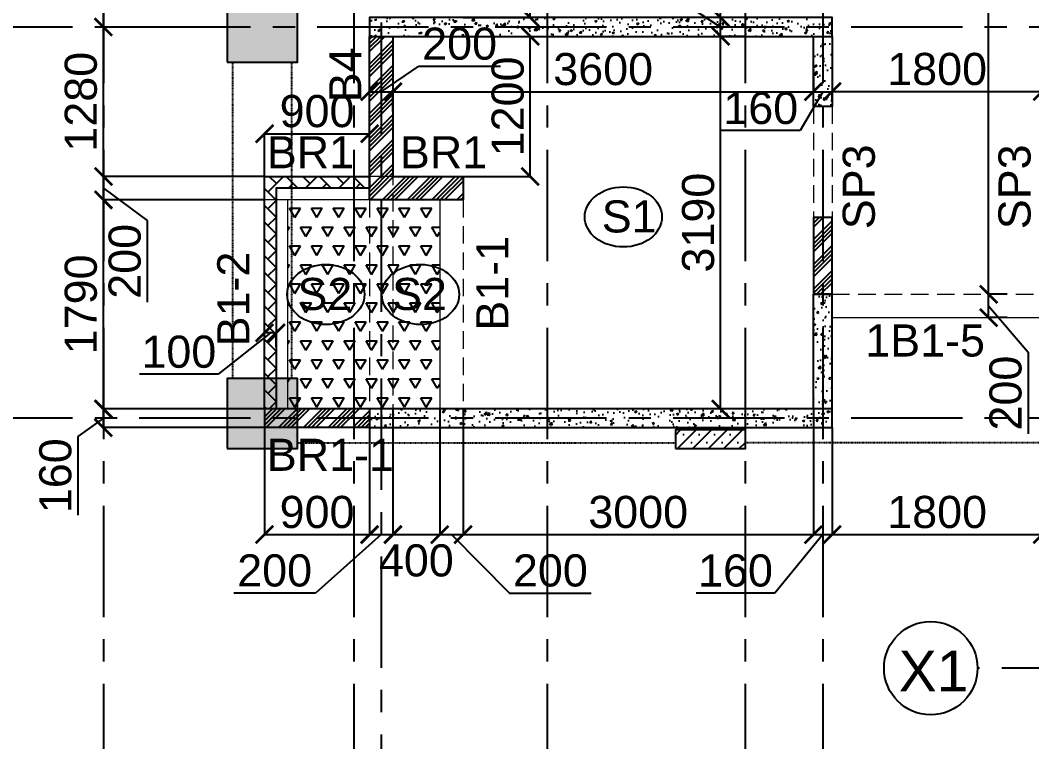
# Model space of a CAD drawing. Header units: inches. Extents: x 278200 to 407749, y -182622 to -96622.
# Drawn here: x 282714 to 291376, y -130305 to -124067 of the extents above; entities that cross this region are included whole.
import ezdxf

# ---------------------------------------------------------------- set-up
doc = ezdxf.new("R2010")
doc.units = ezdxf.units.IN
doc.header["$MEASUREMENT"] = 0
for name, pattern in [('CENTER', [50.8, 31.75, -6.35, 6.35, -6.35]), ('DASHED2', [9.525, 6.35, -3.175]), ('Hidden', [3, 2, -1])]:
    doc.linetypes.add(name, pattern=pattern)
for name, color, linetype in [('160 R.C. WALL HAT', 8, 'Continuous'), ('160 R.C.WALL', 6, 'Continuous'), ('AR-Column', 40, 'Continuous'), ('AR-Hidden', 251, 'DASHED2'), ('BAL. PARAPET WALL', 4, 'Continuous'), ('BEAM TEXT', 4, 'Continuous'), ('DIM', 251, 'Continuous'), ('GRID', 8, 'CENTER'), ('GRID CIR', 5, 'Continuous'), ('GRID TEXT', 4, 'Continuous'), ('NON S.WALL HATCH', 8, 'Continuous'), ('NON STRUC R.C.WALL', 6, 'Continuous'), ('NON.STRUC.R.C.WALLS', 1, 'Continuous'), ('PARAPET WALL', 4, 'Continuous'), ('SECOND FLOOR BEAM', 6, 'Continuous'), ('SPANRAL BEAM', 3, 'Continuous'), ('SUNKEN', 8, 'Continuous')]:
    doc.layers.add(name, color=color, linetype=linetype)
for name, color, linetype, lineweight in [('BEAMS', 3, 'Continuous', 0), ('SLAB CIR', 1, 'Continuous', 25), ('SLAB TXT', 3, 'Continuous', 0)]:
    doc.layers.add(name, color=color, linetype=linetype, lineweight=lineweight)
doc.styles.add('T200', font='sanss___.ttf', dxfattribs={"height": 275})
doc.styles.add('T300', font='sanss___.ttf', dxfattribs={"height": 350})
doc.dimstyles.new('T 200', dxfattribs={"dimtxt": 275, "dimasz": 150, "dimexe": 1, "dimexo": 0, "dimgap": 50, "dimtad": 1, "dimdec": 0, "dimrnd": 5, "dimdsep": 46, "dimtxsty": 'T200', "dimblk": 'ARCHTICK', "dimcen": 2.5, "dimdle": 1, "dimclrd": 5, "dimclre": 253, "dimclrt": 1, "dimadec": 0, "dimazin": 0, "dimtfac": 1, "dimtdec": 0, "dimtmove": 2, "dimatfit": 3, "dimfxl": 0, "dimarcsym": 0})
pattern_1 = [(45, (2626358.34, -227125.94), (-106.066017, 106.066017), []), (45, (2626393.7, -227125.94), (-106.066017, 106.066017), []), (45, (2626429.05, -227125.94), (-106.066017, 106.066017), []), (45, (2626464.41, -227125.94), (-106.066017, 106.066017), [])]
pattern_2 = [(50, (2464819.82, 125850.9), (179.315046, -15.688034), [18.75, -206.25]), (355, (2464819.82, 125850.9), (-34.687833, 188.048033), [15, -165]), (100.4514445, (2464834.76, 125849.6), (144.627212, 172.359998), [15.935048, -175.285528]), (46.1842, (2464819.82, 125900.9), (266.810333, -41.37982), [28.125, -309.375]), (96.635635, (2464842.05, 125897.46), (233.665486, 243.52965), [23.902586, -262.92844]), (351.184164, (2464819.82, 125900.9), (233.665486, 243.52965), [22.5, -247.5]), (21, (2464844.82, 125888.4), (149.226763, -100.654723), [18.75, -206.25]), (326, (2464844.82, 125888.4), (60.828833, 181.287511), [15, -165]), (71.451445, (2464857.25, 125880.02), (210.055594, 80.632788), [15.935047, -175.285528]), (37.5, (2464819.816, 125850.906), (3.0399638, 83.2234635), [0, -163, 0, -167.5, 0, -165.625]), (7.5, (2464819.82, 125850.91), (65.7673844, 98.602928), [0, -95.5, 0, -159.25, 0, -63.125]), (327.5, (2464764.066, 125850.906), (133.455609, -5.638718), [0, -62.5, 0, -195, 0, -258.75]), (317.5, (2464739.07, 125850.91), (145.7965423, 25.0262456), [0, -81.25, 0, -129.5, 0, -183.75])]
pattern_3 = [(45, (-131825.64, 74440.45), (-66.29126, 66.29126), []), (45, (-131759.35, 74440.45), (-66.29126, 66.29126), [0, -93.75])]

# ---------------------------------------------------------------- blocks, each defined once
blk = doc.blocks.new('_ARCHTICK')
at = {"color": 0, "linetype": 'ByBlock', "const_width": 0.15}
blk.add_lwpolyline([(-0.5, -0.5), (0.5, 0.5)], dxfattribs=at)
blk = doc.blocks.new('*D628')
at = {"layer": 'Defpoints', "color": 0}
for p in [(288711.9, -124204.9), (288920.7, -124204.9, 14.7), (288920.7, -127394.9, 14.7)]:
    blk.add_point(p, dxfattribs=at)
at = {"layer": 'DIM', "color": 253, "lineweight": -2}
for p, q in [((288920.7, -124204.9), (288710.9, -124204.9)), ((288920.7, -127394.9), (288710.9, -127394.9))]:
    blk.add_line(p, q, dxfattribs=at)
at = {"layer": 'DIM', "color": 5, "lineweight": -2}
blk.add_line((288711.9, -127395.9), (288711.9, -124203.9), dxfattribs=at)
at = {"layer": 'DIM', "color": 5, "lineweight": -2, "xscale": 150, "yscale": 150, "zscale": 150}
for p, rotation in [((288711.9, -124204.9), 90), ((288711.9, -127394.9), 270)]:
    blk.add_blockref('_ARCHTICK', p, dxfattribs=dict(at, rotation=rotation))
at = {"layer": 'DIM', "color": 1, "insert": (288520.1, -125799.9), "char_height": 275, "attachment_point": 5, "rotation": 90, "style": 'T200'}
blk.add_mtext('3190', dxfattribs=at)
blk = doc.blocks.new('*D629')
at = {"layer": 'Defpoints', "color": 0}
for p in [(288711.9, -124044.9), (289044.8, -124044.9, 14.7), (288920.7, -124204.9, 14.7)]:
    blk.add_point(p, dxfattribs=at)
at = {"layer": 'DIM', "color": 5, "lineweight": -2}
for p, q in [((288249.5, -123822), (288249.5, -123149.8)), ((288711.9, -124124.9), (288249.5, -123822)), ((288711.9, -124205.9), (288711.9, -124043.9))]:
    blk.add_line(p, q, dxfattribs=at)
at = {"layer": 'DIM', "color": 253, "lineweight": -2}
for p, q in [((289044.8, -124044.9), (288710.9, -124044.9)), ((288920.7, -124204.9), (288710.9, -124204.9))]:
    blk.add_line(p, q, dxfattribs=at)
at = {"layer": 'DIM', "color": 5, "lineweight": -2, "xscale": 150, "yscale": 150, "zscale": 150}
for p, rotation in [((288711.9, -124044.9), 90), ((288711.9, -124204.9), 270)]:
    blk.add_blockref('_ARCHTICK', p, dxfattribs=dict(at, rotation=rotation))
at = {"layer": 'DIM', "color": 1, "insert": (288057.6, -123485.9), "char_height": 275, "attachment_point": 5, "rotation": 90, "style": 'T200'}
blk.add_mtext('160', dxfattribs=at)
blk = doc.blocks.new('*D630')
at = {"layer": 'Defpoints', "color": 0}
for p in [(288711.9, -120894.9), (289178.1, -120894.9, 14.7), (289044.8, -124044.9, 14.7)]:
    blk.add_point(p, dxfattribs=at)
at = {"layer": 'DIM', "color": 253, "lineweight": -2}
for p, q in [((289178.1, -120894.9), (288710.9, -120894.9)), ((289044.8, -124044.9), (288710.9, -124044.9))]:
    blk.add_line(p, q, dxfattribs=at)
at = {"layer": 'DIM', "color": 5, "lineweight": -2}
blk.add_line((288711.9, -124045.9), (288711.9, -120893.9), dxfattribs=at)
at = {"layer": 'DIM', "color": 5, "lineweight": -2, "xscale": 150, "yscale": 150, "zscale": 150}
for p, rotation in [((288711.9, -120894.9), 90), ((288711.9, -124044.9), 270)]:
    blk.add_blockref('_ARCHTICK', p, dxfattribs=dict(at, rotation=rotation))
at = {"layer": 'DIM', "color": 1, "insert": (288520.1, -122469.9), "char_height": 275, "attachment_point": 5, "rotation": 90, "style": 'T200'}
blk.add_mtext('3150', dxfattribs=at)
blk = doc.blocks.new('*D634')
at = {"layer": 'Defpoints', "color": 0}
for p in [(285905.7, -124552.1, 14.7), (289505.7, -124552.1, 14.7), (289505.7, -124678.6)]:
    blk.add_point(p, dxfattribs=at)
at = {"layer": 'DIM', "color": 253, "lineweight": -2}
for p, q in [((285905.7, -124552.1), (285905.7, -124679.6)), ((289505.7, -124552.1), (289505.7, -124679.6))]:
    blk.add_line(p, q, dxfattribs=at)
at = {"layer": 'DIM', "color": 5, "lineweight": -2}
blk.add_line((285904.7, -124678.6), (289506.7, -124678.6), dxfattribs=at)
at = {"layer": 'DIM', "color": 5, "lineweight": -2, "xscale": 150, "yscale": 150, "zscale": 150, "rotation": 180}
blk.add_blockref('_ARCHTICK', (285905.7, -124678.6), dxfattribs=at)
at = {"layer": 'DIM', "color": 5, "lineweight": -2, "xscale": 150, "yscale": 150, "zscale": 150}
blk.add_blockref('_ARCHTICK', (289505.7, -124678.6), dxfattribs=at)
at = {"layer": 'DIM', "color": 1, "insert": (287705.7, -124486.8), "char_height": 275, "attachment_point": 5, "style": 'T200'}
blk.add_mtext('3600', dxfattribs=at)
blk = doc.blocks.new('A$C2EF61270')
at = {"layer": 'GRID', "ltscale": 30}
blk.add_line((64039.3, -100), (-2654.6, -100), dxfattribs=at)
at = {"layer": 'GRID CIR'}
blk.add_circle((-3054.6, -100), 400, dxfattribs=at)
at = {"layer": 'GRID TEXT', "style": 'T300'}
blk.add_text('X1', height=350, dxfattribs=at).set_placement((-3328.8, -300))
blk = doc.blocks.new('*D22')
at = {"layer": 'Defpoints', "color": 0}
for p in [(291007, -126413.5), (291166.8, -126413.5, 14.7), (291166.8, -126613.5, 14.7)]:
    blk.add_point(p, dxfattribs=at)
at = {"layer": 'DIM', "color": 253, "lineweight": -2}
for p, q in [((291166.8, -126413.5), (291006, -126413.5)), ((291166.8, -126613.5), (291006, -126613.5))]:
    blk.add_line(p, q, dxfattribs=at)
at = {"layer": 'DIM', "color": 5, "lineweight": -2}
for p, q in [((291007, -126614.5), (291007, -126412.5)), ((291007, -126513.5), (291344.5, -126910.6)), ((291344.5, -126910.6), (291344.5, -127608.8))]:
    blk.add_line(p, q, dxfattribs=at)
at = {"layer": 'DIM', "color": 5, "lineweight": -2, "xscale": 150, "yscale": 150, "zscale": 150}
for p, rotation in [((291007, -126413.5), 90), ((291007, -126613.5), 270)]:
    blk.add_blockref('_ARCHTICK', p, dxfattribs=dict(at, rotation=rotation))
at = {"layer": 'DIM', "color": 1, "insert": (291152.8, -127259.7), "char_height": 275, "attachment_point": 5, "rotation": 90, "style": 'T200'}
blk.add_mtext('200', dxfattribs=at)
blk = doc.blocks.new('*D23')
at = {"layer": 'Defpoints', "color": 0}
for p in [(291007, -111904.9), (291081.5, -111904.9, 29.5), (291166.8, -126413.5, 14.7)]:
    blk.add_point(p, dxfattribs=at)
at = {"layer": 'DIM', "color": 253, "lineweight": -2}
for p, q in [((291081.5, -111904.9), (291006, -111904.9)), ((291166.8, -126413.5), (291006, -126413.5))]:
    blk.add_line(p, q, dxfattribs=at)
at = {"layer": 'DIM', "color": 5, "lineweight": -2}
blk.add_line((291007, -126414.5), (291007, -111903.9), dxfattribs=at)
at = {"layer": 'DIM', "color": 5, "lineweight": -2, "xscale": 150, "yscale": 150, "zscale": 150}
for p, rotation in [((291007, -111904.9), 90), ((291007, -126413.5), 270)]:
    blk.add_blockref('_ARCHTICK', p, dxfattribs=dict(at, rotation=rotation))
at = {"layer": 'DIM', "color": 1, "insert": (290815.3, -119159.2), "char_height": 275, "attachment_point": 5, "rotation": 90, "style": 'T200'}
blk.add_mtext('14510', dxfattribs=at)
blk = doc.blocks.new('*D25')
at = {"layer": 'Defpoints', "color": 0}
for p in [(289665.7, -124678.6), (289505.7, -124750.8, 14.7), (289665.7, -124750.8, 14.7)]:
    blk.add_point(p, dxfattribs=at)
at = {"layer": 'DIM', "color": 5, "lineweight": -2}
for p, q in [((289585.7, -124678.6), (289391.4, -125012.1)), ((289504.7, -124678.6), (289666.7, -124678.6)), ((289391.4, -125012.1), (288719.1, -125012.1))]:
    blk.add_line(p, q, dxfattribs=at)
at = {"layer": 'DIM', "color": 253, "lineweight": -2}
for p, q in [((289505.7, -124750.8), (289505.7, -124677.6)), ((289665.7, -124750.8), (289665.7, -124677.6))]:
    blk.add_line(p, q, dxfattribs=at)
at = {"layer": 'DIM', "color": 5, "lineweight": -2, "xscale": 150, "yscale": 150, "zscale": 150, "rotation": 180}
blk.add_blockref('_ARCHTICK', (289505.7, -124678.6), dxfattribs=at)
at = {"layer": 'DIM', "color": 5, "lineweight": -2, "xscale": 150, "yscale": 150, "zscale": 150}
blk.add_blockref('_ARCHTICK', (289665.7, -124678.6), dxfattribs=at)
at = {"layer": 'DIM', "color": 1, "insert": (289055.3, -124820.2), "char_height": 275, "attachment_point": 5, "style": 'T200'}
blk.add_mtext('160', dxfattribs=at)
blk = doc.blocks.new('*D26')
at = {"layer": 'Defpoints', "color": 0}
for p in [(285905.7, -124678.6), (285705.7, -124904.9, 14.7), (285905.7, -124848.1, 14.7)]:
    blk.add_point(p, dxfattribs=at)
at = {"layer": 'DIM', "color": 5, "lineweight": -2}
for p, q in [((285805.7, -124678.6), (286127.3, -124461)), ((286127.3, -124461), (286825.6, -124461)), ((285704.7, -124678.6), (285906.7, -124678.6))]:
    blk.add_line(p, q, dxfattribs=at)
at = {"layer": 'DIM', "color": 253, "lineweight": -2}
for p, q in [((285705.7, -124904.9), (285705.7, -124677.6)), ((285905.7, -124848.1), (285905.7, -124677.6))]:
    blk.add_line(p, q, dxfattribs=at)
at = {"layer": 'DIM', "color": 5, "lineweight": -2, "xscale": 150, "yscale": 150, "zscale": 150, "rotation": 180}
blk.add_blockref('_ARCHTICK', (285705.7, -124678.6), dxfattribs=at)
at = {"layer": 'DIM', "color": 5, "lineweight": -2, "xscale": 150, "yscale": 150, "zscale": 150}
blk.add_blockref('_ARCHTICK', (285905.7, -124678.6), dxfattribs=at)
at = {"layer": 'DIM', "color": 1, "insert": (286476.4, -124269.3), "char_height": 275, "attachment_point": 5, "style": 'T200'}
blk.add_mtext('200', dxfattribs=at)
blk = doc.blocks.new('*D27')
at = {"layer": 'Defpoints', "color": 0}
for p in [(289665.7, -124714.2), (291465.7, -124677.6), (291465.7, -124714.2, 14.7)]:
    blk.add_point(p, dxfattribs=at)
at = {"layer": 'DIM', "color": 5, "lineweight": -2}
blk.add_line((289664.7, -124677.6), (291466.7, -124677.6), dxfattribs=at)
at = {"layer": 'DIM', "color": 253, "lineweight": -2}
for p, q in [((289665.7, -124714.2), (289665.7, -124676.6)), ((291465.7, -124714.2), (291465.7, -124676.6))]:
    blk.add_line(p, q, dxfattribs=at)
at = {"layer": 'DIM', "color": 5, "lineweight": -2, "xscale": 150, "yscale": 150, "zscale": 150, "rotation": 180}
blk.add_blockref('_ARCHTICK', (289665.7, -124677.6), dxfattribs=at)
at = {"layer": 'DIM', "color": 5, "lineweight": -2, "xscale": 150, "yscale": 150, "zscale": 150}
blk.add_blockref('_ARCHTICK', (291465.7, -124677.6), dxfattribs=at)
at = {"layer": 'DIM', "color": 1, "insert": (290565.7, -124486), "char_height": 275, "attachment_point": 5, "style": 'T200'}
blk.add_mtext('1800', dxfattribs=at)
blk = doc.blocks.new('*D43')
at = {"layer": 'Defpoints', "color": 0}
for p in [(284805.7, -127554.9, 14.7), (285705.7, -127554.9, 14.7), (285705.7, -128470.9)]:
    blk.add_point(p, dxfattribs=at)
at = {"layer": 'DIM', "color": 253, "lineweight": -2}
for p, q in [((284805.7, -127554.9), (284805.7, -128471.9)), ((285705.7, -127554.9), (285705.7, -128471.9))]:
    blk.add_line(p, q, dxfattribs=at)
at = {"layer": 'DIM', "color": 5, "lineweight": -2}
blk.add_line((284804.7, -128470.9), (285706.7, -128470.9), dxfattribs=at)
at = {"layer": 'DIM', "color": 5, "lineweight": -2, "xscale": 150, "yscale": 150, "zscale": 150, "rotation": 180}
blk.add_blockref('_ARCHTICK', (284805.7, -128470.9), dxfattribs=at)
at = {"layer": 'DIM', "color": 5, "lineweight": -2, "xscale": 150, "yscale": 150, "zscale": 150}
blk.add_blockref('_ARCHTICK', (285705.7, -128470.9), dxfattribs=at)
at = {"layer": 'DIM', "color": 1, "insert": (285255.7, -128279.3), "char_height": 275, "attachment_point": 5, "style": 'T200'}
blk.add_mtext('900', dxfattribs=at)
blk = doc.blocks.new('*D44')
at = {"layer": 'Defpoints', "color": 0}
for p in [(285905.7, -127394.9, 14.7), (285705.7, -127554.9, 14.7), (285905.7, -128470.9)]:
    blk.add_point(p, dxfattribs=at)
at = {"layer": 'DIM', "color": 253, "lineweight": -2}
for p, q in [((285905.7, -127394.9), (285905.7, -128471.9)), ((285705.7, -127554.9), (285705.7, -128471.9))]:
    blk.add_line(p, q, dxfattribs=at)
at = {"layer": 'DIM', "color": 5, "lineweight": -2}
for p, q in [((285805.7, -128470.9), (285241.6, -128971.9)), ((285704.7, -128470.9), (285906.7, -128470.9)), ((285241.6, -128971.9), (284543.3, -128971.9))]:
    blk.add_line(p, q, dxfattribs=at)
at = {"layer": 'DIM', "color": 5, "lineweight": -2, "xscale": 150, "yscale": 150, "zscale": 150, "rotation": 180}
blk.add_blockref('_ARCHTICK', (285705.7, -128470.9), dxfattribs=at)
at = {"layer": 'DIM', "color": 5, "lineweight": -2, "xscale": 150, "yscale": 150, "zscale": 150}
blk.add_blockref('_ARCHTICK', (285905.7, -128470.9), dxfattribs=at)
at = {"layer": 'DIM', "color": 1, "insert": (284892.5, -128780.2), "char_height": 275, "attachment_point": 5, "style": 'T200'}
blk.add_mtext('200', dxfattribs=at)
blk = doc.blocks.new('*D45')
at = {"layer": 'Defpoints', "color": 0}
for p in [(285905.7, -127394.9, 14.7), (286305.7, -127394.9, 14.7), (286305.7, -128470.9)]:
    blk.add_point(p, dxfattribs=at)
at = {"layer": 'DIM', "color": 253, "lineweight": -2}
for p, q in [((285905.7, -127394.9), (285905.7, -128471.9)), ((286305.7, -127394.9), (286305.7, -128471.9))]:
    blk.add_line(p, q, dxfattribs=at)
at = {"layer": 'DIM', "color": 5, "lineweight": -2}
blk.add_line((285904.7, -128470.9), (286306.7, -128470.9), dxfattribs=at)
at = {"layer": 'DIM', "color": 5, "lineweight": -2, "xscale": 150, "yscale": 150, "zscale": 150, "rotation": 180}
blk.add_blockref('_ARCHTICK', (285905.7, -128470.9), dxfattribs=at)
at = {"layer": 'DIM', "color": 5, "lineweight": -2, "xscale": 150, "yscale": 150, "zscale": 150}
blk.add_blockref('_ARCHTICK', (286305.7, -128470.9), dxfattribs=at)
at = {"layer": 'DIM', "color": 1, "insert": (286105.7, -128694), "char_height": 275, "attachment_point": 5, "style": 'T200'}
blk.add_mtext('400', dxfattribs=at)
blk = doc.blocks.new('*D46')
at = {"layer": 'Defpoints', "color": 0}
for p in [(286305.7, -127394.9, 14.7), (286505.7, -127394.9, 14.7), (286505.7, -128470.9)]:
    blk.add_point(p, dxfattribs=at)
at = {"layer": 'DIM', "color": 253, "lineweight": -2}
for p, q in [((286305.7, -127394.9), (286305.7, -128471.9)), ((286505.7, -127394.9), (286505.7, -128471.9))]:
    blk.add_line(p, q, dxfattribs=at)
at = {"layer": 'DIM', "color": 5, "lineweight": -2}
for p, q in [((286304.7, -128470.9), (286506.7, -128470.9)), ((286405.7, -128470.9), (286904.5, -128971.9)), ((286904.5, -128971.9), (287602.8, -128971.9))]:
    blk.add_line(p, q, dxfattribs=at)
at = {"layer": 'DIM', "color": 5, "lineweight": -2, "xscale": 150, "yscale": 150, "zscale": 150, "rotation": 180}
blk.add_blockref('_ARCHTICK', (286305.7, -128470.9), dxfattribs=at)
at = {"layer": 'DIM', "color": 5, "lineweight": -2, "xscale": 150, "yscale": 150, "zscale": 150}
blk.add_blockref('_ARCHTICK', (286505.7, -128470.9), dxfattribs=at)
at = {"layer": 'DIM', "color": 1, "insert": (287253.7, -128780.2), "char_height": 275, "attachment_point": 5, "style": 'T200'}
blk.add_mtext('200', dxfattribs=at)
blk = doc.blocks.new('*D47')
at = {"layer": 'Defpoints', "color": 0}
for p in [(286505.7, -127394.9, 14.7), (289505.7, -127394.9, 14.7), (289505.7, -128470.9)]:
    blk.add_point(p, dxfattribs=at)
at = {"layer": 'DIM', "color": 253, "lineweight": -2}
for p, q in [((286505.7, -127394.9), (286505.7, -128471.9)), ((289505.7, -127394.9), (289505.7, -128471.9))]:
    blk.add_line(p, q, dxfattribs=at)
at = {"layer": 'DIM', "color": 5, "lineweight": -2}
blk.add_line((286504.7, -128470.9), (289506.7, -128470.9), dxfattribs=at)
at = {"layer": 'DIM', "color": 5, "lineweight": -2, "xscale": 150, "yscale": 150, "zscale": 150, "rotation": 180}
blk.add_blockref('_ARCHTICK', (286505.7, -128470.9), dxfattribs=at)
at = {"layer": 'DIM', "color": 5, "lineweight": -2, "xscale": 150, "yscale": 150, "zscale": 150}
blk.add_blockref('_ARCHTICK', (289505.7, -128470.9), dxfattribs=at)
at = {"layer": 'DIM', "color": 1, "insert": (288005.7, -128279.1), "char_height": 275, "attachment_point": 5, "style": 'T200'}
blk.add_mtext('3000', dxfattribs=at)
blk = doc.blocks.new('*D48')
at = {"layer": 'Defpoints', "color": 0}
for p in [(289505.7, -127394.9, 14.7), (289665.7, -127554.9, 14.7), (289665.7, -128470.9)]:
    blk.add_point(p, dxfattribs=at)
at = {"layer": 'DIM', "color": 253, "lineweight": -2}
for p, q in [((289505.7, -127394.9), (289505.7, -128471.9)), ((289665.7, -127554.9), (289665.7, -128471.9))]:
    blk.add_line(p, q, dxfattribs=at)
at = {"layer": 'DIM', "color": 5, "lineweight": -2}
for p, q in [((289585.7, -128470.9), (289175.2, -128972.4)), ((289504.7, -128470.9), (289666.7, -128470.9)), ((289175.2, -128972.4), (288502.9, -128972.4))]:
    blk.add_line(p, q, dxfattribs=at)
at = {"layer": 'DIM', "color": 5, "lineweight": -2, "xscale": 150, "yscale": 150, "zscale": 150, "rotation": 180}
blk.add_blockref('_ARCHTICK', (289505.7, -128470.9), dxfattribs=at)
at = {"layer": 'DIM', "color": 5, "lineweight": -2, "xscale": 150, "yscale": 150, "zscale": 150}
blk.add_blockref('_ARCHTICK', (289665.7, -128470.9), dxfattribs=at)
at = {"layer": 'DIM', "color": 1, "insert": (288839, -128780.6), "char_height": 275, "attachment_point": 5, "style": 'T200'}
blk.add_mtext('160', dxfattribs=at)
blk = doc.blocks.new('*D49')
at = {"layer": 'Defpoints', "color": 0}
for p in [(289665.7, -127554.9, 14.7), (291465.7, -127554.9, 14.7), (291465.7, -128470.9)]:
    blk.add_point(p, dxfattribs=at)
at = {"layer": 'DIM', "color": 253, "lineweight": -2}
for p, q in [((289665.7, -127554.9), (289665.7, -128471.9)), ((291465.7, -127554.9), (291465.7, -128471.9))]:
    blk.add_line(p, q, dxfattribs=at)
at = {"layer": 'DIM', "color": 5, "lineweight": -2}
blk.add_line((289664.7, -128470.9), (291466.7, -128470.9), dxfattribs=at)
at = {"layer": 'DIM', "color": 5, "lineweight": -2, "xscale": 150, "yscale": 150, "zscale": 150, "rotation": 180}
blk.add_blockref('_ARCHTICK', (289665.7, -128470.9), dxfattribs=at)
at = {"layer": 'DIM', "color": 5, "lineweight": -2, "xscale": 150, "yscale": 150, "zscale": 150}
blk.add_blockref('_ARCHTICK', (291465.7, -128470.9), dxfattribs=at)
at = {"layer": 'DIM', "color": 1, "insert": (290565.7, -128279.3), "char_height": 275, "attachment_point": 5, "style": 'T200'}
blk.add_mtext('1800', dxfattribs=at)
blk = doc.blocks.new('*D57')
at = {"layer": 'Defpoints', "color": 0}
for p in [(285705.7, -125038.4), (284805.7, -125404.9, 14.7), (285705.7, -125404.9, 14.7)]:
    blk.add_point(p, dxfattribs=at)
at = {"layer": 'DIM', "color": 5, "lineweight": -2}
blk.add_line((284804.7, -125038.4), (285706.7, -125038.4), dxfattribs=at)
at = {"layer": 'DIM', "color": 253, "lineweight": -2}
for p, q in [((284805.7, -125404.9), (284805.7, -125037.4)), ((285705.7, -125404.9), (285705.7, -125037.4))]:
    blk.add_line(p, q, dxfattribs=at)
at = {"layer": 'DIM', "color": 5, "lineweight": -2, "xscale": 150, "yscale": 150, "zscale": 150, "rotation": 180}
blk.add_blockref('_ARCHTICK', (284805.7, -125038.4), dxfattribs=at)
at = {"layer": 'DIM', "color": 5, "lineweight": -2, "xscale": 150, "yscale": 150, "zscale": 150}
blk.add_blockref('_ARCHTICK', (285705.7, -125038.4), dxfattribs=at)
at = {"layer": 'DIM', "color": 1, "insert": (285255.7, -124846.8), "char_height": 275, "attachment_point": 5, "style": 'T200'}
blk.add_mtext('900', dxfattribs=at)
blk = doc.blocks.new('*D58')
at = {"layer": 'Defpoints', "color": 0}
for p in [(284805.7, -126742.7), (284805.7, -126864.2, 14.7), (284905.7, -126864.2, 14.7)]:
    blk.add_point(p, dxfattribs=at)
at = {"layer": 'DIM', "color": 5, "lineweight": -2}
for p, q in [((284855.7, -126742.7), (284408.2, -127098.8)), ((284906.7, -126742.7), (284804.7, -126742.7)), ((284408.2, -127098.8), (283735.9, -127098.8))]:
    blk.add_line(p, q, dxfattribs=at)
at = {"layer": 'DIM', "color": 253, "lineweight": -2}
for p, q in [((284805.7, -126864.2), (284805.7, -126741.7)), ((284905.7, -126864.2), (284905.7, -126741.7))]:
    blk.add_line(p, q, dxfattribs=at)
at = {"layer": 'DIM', "color": 5, "lineweight": -2, "xscale": 150, "yscale": 150, "zscale": 150, "rotation": 180}
blk.add_blockref('_ARCHTICK', (284805.7, -126742.7), dxfattribs=at)
at = {"layer": 'DIM', "color": 5, "lineweight": -2, "xscale": 150, "yscale": 150, "zscale": 150}
blk.add_blockref('_ARCHTICK', (284905.7, -126742.7), dxfattribs=at)
at = {"layer": 'DIM', "color": 1, "insert": (284072.1, -126907.2), "char_height": 275, "attachment_point": 5, "style": 'T200'}
blk.add_mtext('100', dxfattribs=at)
blk = doc.blocks.new('*D64')
at = {"layer": 'Defpoints', "color": 0}
for p in [(283425.7, -127394.9), (284805.7, -127394.9, 14.7), (284805.7, -127554.9)]:
    blk.add_point(p, dxfattribs=at)
at = {"layer": 'DIM', "color": 253, "lineweight": -2}
for p, q in [((284805.7, -127394.9), (283424.7, -127394.9)), ((284805.7, -127554.9), (283424.7, -127554.9))]:
    blk.add_line(p, q, dxfattribs=at)
at = {"layer": 'DIM', "color": 5, "lineweight": -2}
for p, q in [((283425.7, -127555.9), (283425.7, -127393.9)), ((283425.7, -127474.9), (283207.8, -127631.3)), ((283207.8, -127631.3), (283207.8, -128303.6))]:
    blk.add_line(p, q, dxfattribs=at)
at = {"layer": 'DIM', "color": 5, "lineweight": -2, "xscale": 150, "yscale": 150, "zscale": 150}
for p, rotation in [((283425.7, -127394.9), 90), ((283425.7, -127554.9), 270)]:
    blk.add_blockref('_ARCHTICK', p, dxfattribs=dict(at, rotation=rotation))
at = {"layer": 'DIM', "color": 1, "insert": (283016, -127967.4), "char_height": 275, "attachment_point": 5, "rotation": 90, "style": 'T200'}
blk.add_mtext('160', dxfattribs=at)
blk = doc.blocks.new('*D65')
at = {"layer": 'Defpoints', "color": 0}
for p in [(283425.7, -125604.9), (284805.7, -125604.9, 14.7), (284805.7, -127394.9, 14.7)]:
    blk.add_point(p, dxfattribs=at)
at = {"layer": 'DIM', "color": 5, "lineweight": -2}
blk.add_line((283425.7, -127395.9), (283425.7, -125603.9), dxfattribs=at)
at = {"layer": 'DIM', "color": 253, "lineweight": -2}
for p, q in [((284805.7, -125604.9), (283424.7, -125604.9)), ((284805.7, -127394.9), (283424.7, -127394.9))]:
    blk.add_line(p, q, dxfattribs=at)
at = {"layer": 'DIM', "color": 5, "lineweight": -2, "xscale": 150, "yscale": 150, "zscale": 150}
for p, rotation in [((283425.7, -125604.9), 90), ((283425.7, -127394.9), 270)]:
    blk.add_blockref('_ARCHTICK', p, dxfattribs=dict(at, rotation=rotation))
at = {"layer": 'DIM', "color": 1, "insert": (283234, -126499.9), "char_height": 275, "attachment_point": 5, "rotation": 90, "style": 'T200'}
blk.add_mtext('1790', dxfattribs=at)
blk = doc.blocks.new('*D66')
at = {"layer": 'Defpoints', "color": 0}
for p in [(283425.7, -125404.9), (284805.7, -125404.9, 14.7), (284805.7, -125604.9, 14.7)]:
    blk.add_point(p, dxfattribs=at)
at = {"layer": 'DIM', "color": 253, "lineweight": -2}
for p, q in [((284805.7, -125404.9), (283424.7, -125404.9)), ((284805.7, -125604.9), (283424.7, -125604.9))]:
    blk.add_line(p, q, dxfattribs=at)
at = {"layer": 'DIM', "color": 5, "lineweight": -2}
for p, q in [((283425.7, -125605.9), (283425.7, -125403.9)), ((283425.7, -125504.9), (283801.1, -125782.4)), ((283801.1, -125782.4), (283801.1, -126480.7))]:
    blk.add_line(p, q, dxfattribs=at)
at = {"layer": 'DIM', "color": 5, "lineweight": -2, "xscale": 150, "yscale": 150, "zscale": 150}
for p, rotation in [((283425.7, -125404.9), 90), ((283425.7, -125604.9), 270)]:
    blk.add_blockref('_ARCHTICK', p, dxfattribs=dict(at, rotation=rotation))
at = {"layer": 'DIM', "color": 1, "insert": (283609.5, -126131.6), "char_height": 275, "attachment_point": 5, "rotation": 90, "style": 'T200'}
blk.add_mtext('200', dxfattribs=at)
blk = doc.blocks.new('*D67')
at = {"layer": 'Defpoints', "color": 0}
for p in [(283425.7, -124124.9), (283817.5, -124124.9, 14.7), (284805.7, -125404.9, 14.7)]:
    blk.add_point(p, dxfattribs=at)
at = {"layer": 'DIM', "color": 253, "lineweight": -2}
for p, q in [((283817.5, -124124.9), (283424.7, -124124.9)), ((284805.7, -125404.9), (283424.7, -125404.9))]:
    blk.add_line(p, q, dxfattribs=at)
at = {"layer": 'DIM', "color": 5, "lineweight": -2}
blk.add_line((283425.7, -125405.9), (283425.7, -124123.9), dxfattribs=at)
at = {"layer": 'DIM', "color": 5, "lineweight": -2, "xscale": 150, "yscale": 150, "zscale": 150}
for p, rotation in [((283425.7, -124124.9), 90), ((283425.7, -125404.9), 270)]:
    blk.add_blockref('_ARCHTICK', p, dxfattribs=dict(at, rotation=rotation))
at = {"layer": 'DIM', "color": 1, "insert": (283234, -124764.9), "char_height": 275, "attachment_point": 5, "rotation": 90, "style": 'T200'}
blk.add_mtext('1280', dxfattribs=at)
blk = doc.blocks.new('*D68')
at = {"layer": 'Defpoints', "color": 0}
for p in [(283425.7, -122844.9), (284805.7, -122844.9, 14.7), (283817.5, -124124.9, 14.7)]:
    blk.add_point(p, dxfattribs=at)
at = {"layer": 'DIM', "color": 253, "lineweight": -2}
for p, q in [((284805.7, -122844.9), (283424.7, -122844.9)), ((283817.5, -124124.9), (283424.7, -124124.9))]:
    blk.add_line(p, q, dxfattribs=at)
at = {"layer": 'DIM', "color": 5, "lineweight": -2}
blk.add_line((283425.7, -124125.9), (283425.7, -122843.9), dxfattribs=at)
at = {"layer": 'DIM', "color": 5, "lineweight": -2, "xscale": 150, "yscale": 150, "zscale": 150}
for p, rotation in [((283425.7, -122844.9), 90), ((283425.7, -124124.9), 270)]:
    blk.add_blockref('_ARCHTICK', p, dxfattribs=dict(at, rotation=rotation))
at = {"layer": 'DIM', "color": 1, "insert": (283234, -123484.9), "char_height": 275, "attachment_point": 5, "rotation": 90, "style": 'T200'}
blk.add_mtext('1280', dxfattribs=at)
blk = doc.blocks.new('*D760')
at = {"layer": 'Defpoints', "color": 0}
for p in [(286505.7, -124204.9, 14.7), (287081.2, -124204.9), (286505.7, -125404.9, 14.7)]:
    blk.add_point(p, dxfattribs=at)
at = {"layer": 'DIM', "color": 253, "lineweight": -2}
for p, q in [((286505.7, -124204.9), (287082.2, -124204.9)), ((286505.7, -125404.9), (287082.2, -125404.9))]:
    blk.add_line(p, q, dxfattribs=at)
at = {"layer": 'DIM', "color": 5, "lineweight": -2}
blk.add_line((287081.2, -125405.9), (287081.2, -124203.9), dxfattribs=at)
at = {"layer": 'DIM', "color": 5, "lineweight": -2, "xscale": 150, "yscale": 150, "zscale": 150}
for p, rotation in [((287081.2, -124204.9), 90), ((287081.2, -125404.9), 270)]:
    blk.add_blockref('_ARCHTICK', p, dxfattribs=dict(at, rotation=rotation))
at = {"layer": 'DIM', "color": 1, "insert": (286889.5, -124804.9), "char_height": 275, "attachment_point": 5, "rotation": 90, "style": 'T200'}
blk.add_mtext('1200', dxfattribs=at)
blk = doc.blocks.new('*D761')
at = {"layer": 'Defpoints', "color": 0}
for p in [(286505.7, -122844.9), (287081.2, -122844.9), (286505.7, -124044.9, 14.7)]:
    blk.add_point(p, dxfattribs=at)
at = {"layer": 'DIM', "color": 253, "lineweight": -2}
for p, q in [((286505.7, -122844.9), (287082.2, -122844.9)), ((286505.7, -124044.9), (287082.2, -124044.9))]:
    blk.add_line(p, q, dxfattribs=at)
at = {"layer": 'DIM', "color": 5, "lineweight": -2}
blk.add_line((287081.2, -124045.9), (287081.2, -122843.9), dxfattribs=at)
at = {"layer": 'DIM', "color": 5, "lineweight": -2, "xscale": 150, "yscale": 150, "zscale": 150}
for p, rotation in [((287081.2, -122844.9), 90), ((287081.2, -124044.9), 270)]:
    blk.add_blockref('_ARCHTICK', p, dxfattribs=dict(at, rotation=rotation))
at = {"layer": 'DIM', "color": 1, "insert": (286889.5, -123444.9), "char_height": 275, "attachment_point": 5, "rotation": 90, "style": 'T200'}
blk.add_mtext('1200', dxfattribs=at)
blk = doc.blocks.new('A$C02A55DAE')
at = {"layer": 'NON S.WALL HATCH'}
h = blk.add_hatch(dxfattribs=at)
h.set_pattern_fill('SACNCR', color=256, scale=1000)
h.set_pattern_definition(pattern_3)
h.paths.add_polyline_path([(-773.7, -21790), (-173.7, -21790), (-173.7, -21190), (-773.7, -21190)])
h.paths.add_polyline_path([(-773.7, -18480), (-173.7, -18480), (-173.7, -17880), (-773.7, -17880)])
h.paths.add_polyline_path([(-773.7, -15170), (-173.7, -15170), (-173.7, -14570), (-773.7, -14570)])
h.paths.add_polyline_path([(-773.7, -11940), (-173.7, -11940), (-173.7, -11680), (-773.7, -11680)])
h = blk.add_hatch(dxfattribs=at)
h.set_pattern_fill('SACNCR', color=256, scale=1000)
h.set_pattern_definition(pattern_3)
h.paths.add_polyline_path([(3063.8, -21790), (3663.8, -21790), (3663.8, -21630), (3063.8, -21630)])
h.paths.add_polyline_path([(6901.3, -21790), (7501.3, -21790), (7501.3, -21630), (6901.3, -21630)])
at = {"layer": 'AR-Column', "color": 4, "elevation": -29.5}
for points in [[(-773.7, -18480), (-173.7, -18480), (-173.7, -17880), (-773.7, -17880)], [(-773.7, -21790), (-173.7, -21790), (-173.7, -21190), (-773.7, -21190)], [(3063.8, -21790), (3663.8, -21790), (3663.8, -21630), (3063.8, -21630)]]:
    blk.add_lwpolyline(points, close=True, dxfattribs=at)
at = {"layer": 'AR-Hidden', "ltscale": 0.009}
for p, q in [((-726.3, -21190, -29.5), (-726.3, -18480, -29.5)), ((-221.2, -21190, -29.5), (-221.2, -18480, -29.5)), ((-173.7, -21740, -29.5), (3063.8, -21740, -29.5)), ((6901.3, -21740, -29.5), (3663.8, -21740, -29.5))]:
    blk.add_line(p, q, dxfattribs=at)

msp = doc.modelspace()

# ---------------------------------------------------------------- hatches: boundary and pattern name
at = {"layer": '160 R.C. WALL HAT'}
h = msp.add_hatch(dxfattribs=at)
h.set_pattern_fill('AR-CONC', color=256, scale=25)
h.set_pattern_definition(pattern_2)
h.paths.add_polyline_path([(285705.7, -124044.9), (285705.7, -124204.9), (289665.7, -124204.9), (289665.7, -124044.9)])
h = msp.add_hatch(dxfattribs=at)
h.set_pattern_fill('AR-CONC', color=256, scale=25)
h.set_pattern_definition(pattern_2)
h.paths.add_polyline_path([(289505.7, -124804.9), (289665.7, -124804.9), (289665.7, -124204.9), (289505.7, -124204.9)])
h = msp.add_hatch(dxfattribs=at)
h.set_pattern_fill('AR-CONC', color=256, scale=25)
h.set_pattern_definition(pattern_2)
h.paths.add_polyline_path([(289665.7, -126413.5), (289505.7, -126413.5), (289505.7, -127394.9), (289665.7, -127394.9)])
h = msp.add_hatch(dxfattribs=at)
h.set_pattern_fill('AR-CONC', color=256, scale=25)
h.set_pattern_definition(pattern_2)
h.paths.add_polyline_path([(289665.7, -127554.9), (289665.7, -127394.9), (285705.7, -127394.9), (285705.7, -127554.9)])
at = {"layer": 'BAL. PARAPET WALL'}
h = msp.add_hatch(dxfattribs=at)
h.set_pattern_fill('AR-HBONE', color=256, style=0)
h.set_pattern_definition([(45, (-1840252.6, 369166.42), (1e-14, 143.684098), [304.8, -101.6]), (135, (-1840180.76, 369238.26), (1e-14, 143.684098), [304.8, -101.6])])
h.paths.add_polyline_path([(284905.7, -127394.9), (284805.7, -127394.9), (284805.7, -125404.9), (285705.7, -125404.9), (285705.7, -125504.9), (284905.7, -125504.9)])
at = {"layer": 'NON STRUC R.C.WALL'}
h = msp.add_hatch(dxfattribs=at)
h.set_pattern_fill('ANSI34', color=1, scale=200)
h.set_pattern_definition(pattern_1)
h.paths.add_polyline_path([(285905.7, -124204.9), (285905.7, -125404.9), (286505.7, -125404.9), (286505.7, -125604.9), (285705.7, -125604.9), (285705.7, -124204.9)])
h = msp.add_hatch(dxfattribs=at)
h.set_pattern_fill('ANSI34', color=1, scale=200)
h.set_pattern_definition(pattern_1)
h.paths.add_polyline_path([(289505.7, -125754.9), (289505.7, -126413.5), (289665.7, -126413.5), (289665.7, -125754.9)])
h = msp.add_hatch(dxfattribs=at)
h.set_pattern_fill('ANSI34', color=1, scale=200)
h.set_pattern_definition(pattern_1)
h.paths.add_polyline_path([(285705.7, -127394.9), (284805.7, -127394.9), (284805.7, -127554.9), (285705.7, -127554.9)])
at = {"layer": 'SUNKEN'}
h = msp.add_hatch(dxfattribs=at)
h.set_pattern_fill('TRIANG', color=256, scale=500)
h.set_pattern_definition([(60, (2581941.19, -332303.54), (-93.75, 162.379763), [93.75, -93.75]), (120, (2581941.19, -332303.54), (-187.5, 1e-07), [93.75, -93.75]), (0, (2581894.31, -332222.35), (93.75, 162.379763), [93.75, -93.75])])
h.paths.add_polyline_path([(285005.7, -125604.9), (286305.7, -125604.9), (286305.7, -127394.9), (285005.7, -127394.9)])

# ---------------------------------------------------------------- linework, layer by layer
at = {"layer": '160 R.C.WALL'}
for p, q in [((289665.7, -126413.5, 14.7), (289505.7, -126413.5, 14.7)), ((289505.7, -127394.9, 14.7), (289505.7, -126413.5, 14.7)), ((289505.7, -126413.5, 14.7), (289665.7, -126413.5, 14.7)), ((289665.7, -127394.9, 14.7), (289665.7, -126413.5, 14.7))]:
    msp.add_line(p, q, dxfattribs=at)
at = {"layer": '160 R.C.WALL', "elevation": 14.7}
for points in [[(289665.7, -124204.9), (289665.7, -124044.9), (285705.7, -124044.9), (285705.7, -124204.9)], [(289665.7, -127554.9), (289665.7, -127394.9), (285705.7, -127394.9), (285705.7, -127554.9)]]:
    msp.add_lwpolyline(points, close=True, dxfattribs=at)
msp.add_lwpolyline([(289665.7, -124204.9), (289665.7, -124804.9), (289505.7, -124804.9), (289505.7, -124204.9)], dxfattribs=at)
at = {"layer": 'BAL. PARAPET WALL', "elevation": 14.7}
msp.add_lwpolyline([(284905.7, -127394.9), (284805.7, -127394.9), (284805.7, -125404.9), (285705.7, -125404.9), (285705.7, -125504.9), (284905.7, -125504.9), (284905.7, -127394.9)], dxfattribs=at)
at = {"layer": 'BEAMS', "color": 4, "linetype": 'Continuous', "ltscale": 0.01}
for p, q in [((285705.7, -124204.9, 14.7), (285705.7, -125604.9, 14.7)), ((286505.7, -125404.9, 14.7), (284805.7, -125404.9, 14.7)), ((284805.7, -127394.9, 14.7), (284805.7, -125404.9, 14.7)), ((286505.7, -125604.9, 14.7), (284805.7, -125604.9, 14.7)), ((285005.7, -127394.9, 14.7), (285005.7, -125604.9, 14.7)), ((286305.7, -125604.9, 14.7), (286305.7, -127394.9, 14.7)), ((289665.7, -126613.5, 14.7), (291465.7, -126613.5, 14.7))]:
    msp.add_line(p, q, dxfattribs=at)
at = {"layer": 'BEAMS', "linetype": 'Hidden', "ltscale": 75}
for p, q in [((285905.7, -124204.9, 14.7), (285905.7, -127394.9, 14.7)), ((289505.7, -124804.9, 14.7), (289505.7, -126413.5, 14.7)), ((289665.7, -124804.9, 14.7), (289665.7, -126413.5, 14.7)), ((285705.7, -125604.9, 14.7), (285705.7, -127394.9, 14.7)), ((286505.7, -125604.9, 14.7), (286505.7, -127394.9, 14.7)), ((289665.7, -126413.5, 14.7), (291465.7, -126413.5, 14.7))]:
    msp.add_line(p, q, dxfattribs=at)
at = {"layer": 'GRID', "ltscale": 30}
for p, q in [((283425.7, -99268.8, 14.7), (283425.7, -130305.3, 14.7)), ((285570.7, -99268.8, 14.7), (285570.7, -130305.3, 14.7)), ((287225.7, -99268.8, 14.7), (287225.7, -130305.3, 14.7)), ((288920.7, -99268.8, 14.7), (288920.7, -130305.3, 14.7)), ((289585.7, -99268.8, 14.7), (289585.7, -130305.3, 14.7)), ((285805.7, -99703.1, 14.7), (285805.7, -130305.3, 14.7)), ((366982.1, -124124.9, 14.7), (280837.7, -124124.9, 14.7)), ((366982.1, -127474.9, 14.7), (280837.7, -127474.9, 14.7))]:
    msp.add_line(p, q, dxfattribs=at)
at = {"layer": 'NON.STRUC.R.C.WALLS'}
for p, q in [((285705.7, -127394.9, 14.7), (284805.7, -127394.9, 14.7)), ((284805.7, -127394.9, 14.7), (284805.7, -127554.9, 14.7)), ((285705.7, -127554.9, 14.7), (284805.7, -127554.9, 14.7))]:
    msp.add_line(p, q, dxfattribs=at)
at = {"layer": 'NON.STRUC.R.C.WALLS', "elevation": 14.7}
msp.add_lwpolyline([(285905.7, -124204.9), (285905.7, -125404.9), (286505.7, -125404.9), (286505.7, -125604.9), (285705.7, -125604.9), (285705.7, -124204.9)], dxfattribs=at)
msp.add_lwpolyline([(289505.7, -125754.9), (289505.7, -126413.5), (289665.7, -126413.5), (289665.7, -125754.9)], close=True, dxfattribs=at)
at = {"layer": 'PARAPET WALL'}
msp.add_line((286505.7, -125404.9, 14.7), (286505.7, -125604.9, 14.7), dxfattribs=at)
at = {"layer": 'SLAB CIR'}
for centre in [(287878.5, -125751.3, -0.7), (285330.8, -126415.5, -0.7), (286141.3, -126415.5, -0.7)]:
    msp.add_ellipse(centre, major_axis=(331, 0), ratio=0.77685, dxfattribs=at)

# ---------------------------------------------------------------- block references
at = {"layer": '160 R.C.WALL'}
msp.add_blockref('A$C2EF61270', (293565.5, -129514.9, 14.7), dxfattribs=at)
at = {"layer": 'DIM', "color": 1}
msp.add_blockref('A$C02A55DAE', (285260.7, -105944.9, 29.5), dxfattribs=at)

# ---------------------------------------------------------------- texts
at = {"layer": 'BEAM TEXT', "style": 'T300'}
for s, p in [('B4', (285634.4, -124769.9)), ('B1-1', (286893.9, -126725.3)), ('B1-2', (284675.7, -126859.6))]:
    msp.add_text(s, height=275, rotation=90, dxfattribs=at).set_placement(p)
for s, p in [('BR1', (284825.6, -125334.7)), ('BR1', (285965.2, -125334.7)), ('BR1-1', (284825.4, -127925.6))]:
    msp.add_text(s, height=275, dxfattribs=at).set_placement(p)
at = {"layer": 'SECOND FLOOR BEAM', "style": 'T300'}
msp.add_text('1B1-5', height=275, dxfattribs=at).set_placement((289950.3, -126946.6))
at = {"layer": 'SLAB TXT', "style": 'T300'}
for s, p in [('S1', (287693.7, -125884.2)), ('S2', (285087.2, -126548.4)), ('S2', (285897.7, -126548.4))]:
    msp.add_text(s, height=275, dxfattribs=at).set_placement(p)
at = {"layer": 'SPANRAL BEAM', "style": 'T300'}
for p in [(290032.1, -125856.5), (291365.6, -125856.5)]:
    msp.add_text('SP3', height=275, rotation=90, dxfattribs=at).set_placement(p)

# ---------------------------------------------------------------- dimensions: what is measured, and where the dimension line sits
at = {"layer": 'DIM'}
for base, p1, p2, picture, middle in [((291007, -111904.9), (291166.8, -126413.5, 14.7), (291081.5, -111904.9, 29.5), '*D23', (290815.3, -119159.2)), ((288711.9, -120894.9), (289044.8, -124044.9, 14.7), (289178.1, -120894.9, 14.7), '*D630', (288520.1, -122469.9)), ((283425.7, -122844.9), (283817.5, -124124.9, 14.7), (284805.7, -122844.9, 14.7), '*D68', (283234, -123484.9)), ((287081.2, -122844.9), (286505.7, -124044.9, 14.7), (286505.7, -122844.9), '*D761', (286889.5, -123444.9)), ((283425.7, -124124.9), (284805.7, -125404.9, 14.7), (283817.5, -124124.9, 14.7), '*D67', (283234, -124764.9)), ((287081.2, -124204.9), (286505.7, -125404.9, 14.7), (286505.7, -124204.9, 14.7), '*D760', (286889.5, -124804.9)), ((288711.9, -124204.9), (288920.7, -127394.9, 14.7), (288920.7, -124204.9, 14.7), '*D628', (288520.1, -125799.9)), ((283425.7, -125604.9), (284805.7, -127394.9, 14.7), (284805.7, -125604.9, 14.7), '*D65', (283234, -126499.9))]:
    dim = msp.add_linear_dim(base=base, p1=p1, p2=p2, angle=90, dimstyle='T 200', dxfattribs=at)
    dim.commit()
    dim.dimension.update_dxf_attribs({"geometry": picture, "text_midpoint": middle})
for base, p1, p2, picture, middle in [((288711.9, -124044.9), (288920.7, -124204.9, 14.7), (289044.8, -124044.9, 14.7), '*D629', (288249.5, -123772)), ((283425.7, -125404.9), (284805.7, -125604.9, 14.7), (284805.7, -125404.9, 14.7), '*D66', (283801.1, -125832.4)), ((291007, -126413.5), (291166.8, -126613.5, 14.7), (291166.8, -126413.5, 14.7), '*D22', (291344.5, -126960.6)), ((283425.7, -127394.9), (284805.7, -127554.9), (284805.7, -127394.9, 14.7), '*D64', (283207.8, -127681.3))]:
    dim = msp.add_linear_dim(base=base, p1=p1, p2=p2, angle=90, dimstyle='T 200', override={"dimtmove": 1}, dxfattribs=at)
    dim.commit()
    dim.dimension.update_dxf_attribs({"geometry": picture, "text_midpoint": middle, "dimtype": 160})
for base, p1, p2, picture, middle in [((285905.7, -124678.6), (285705.7, -124904.9, 14.7), (285905.7, -124848.1, 14.7), '*D26', (286177.3, -124461)), ((289665.7, -124678.6), (289505.7, -124750.8, 14.7), (289665.7, -124750.8, 14.7), '*D25', (289341.4, -125012.1)), ((284805.7, -126742.7), (284905.7, -126864.2, 14.7), (284805.7, -126864.2, 14.7), '*D58', (284358.2, -127098.8)), ((285905.7, -128470.9), (285705.7, -127554.9, 14.7), (285905.7, -127394.9, 14.7), '*D44', (285191.6, -128971.9)), ((286505.7, -128470.9), (286305.7, -127394.9, 14.7), (286505.7, -127394.9, 14.7), '*D46', (286954.5, -128971.9)), ((289665.7, -128470.9), (289505.7, -127394.9, 14.7), (289665.7, -127554.9, 14.7), '*D48', (289125.2, -128972.4))]:
    dim = msp.add_linear_dim(base=base, p1=p1, p2=p2, dimstyle='T 200', override={"dimtmove": 1}, dxfattribs=at)
    dim.commit()
    dim.dimension.update_dxf_attribs({"geometry": picture, "text_midpoint": middle, "dimtype": 160})
for base, p1, p2, picture, middle in [((289505.7, -124678.6), (285905.7, -124552.1, 14.7), (289505.7, -124552.1, 14.7), '*D634', (287705.7, -124486.8)), ((291465.7, -124677.6), (289665.7, -124714.2), (291465.7, -124714.2, 14.7), '*D27', (290565.7, -124486)), ((285705.7, -125038.4), (284805.7, -125404.9, 14.7), (285705.7, -125404.9, 14.7), '*D57', (285255.7, -124846.8)), ((289505.7, -128470.9), (286505.7, -127394.9, 14.7), (289505.7, -127394.9, 14.7), '*D47', (288005.7, -128279.1)), ((285705.7, -128470.9), (284805.7, -127554.9, 14.7), (285705.7, -127554.9, 14.7), '*D43', (285255.7, -128279.3)), ((291465.7, -128470.9), (289665.7, -127554.9, 14.7), (291465.7, -127554.9, 14.7), '*D49', (290565.7, -128279.3))]:
    dim = msp.add_linear_dim(base=base, p1=p1, p2=p2, dimstyle='T 200', dxfattribs=at)
    dim.commit()
    dim.dimension.update_dxf_attribs({"geometry": picture, "text_midpoint": middle})
dim = msp.add_linear_dim(base=(286305.7, -128470.9), p1=(285905.7, -127394.9, 14.7), p2=(286305.7, -127394.9, 14.7), dimstyle='T 200', dxfattribs=at)
dim.commit()
dim.dimension.update_dxf_attribs({"geometry": '*D45', "text_midpoint": (286105.7, -128694), "dimtype": 160})

doc.saveas('drawing.dxf')
